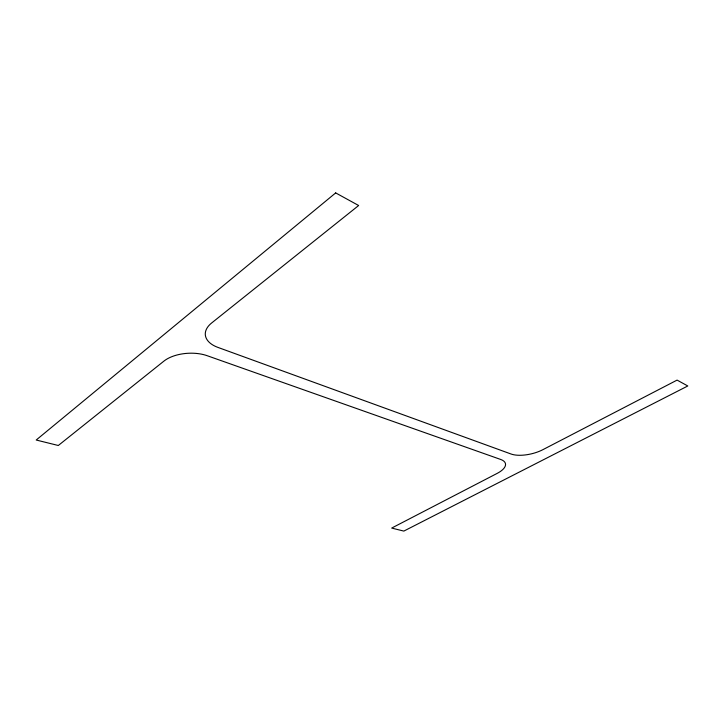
<?xml version="1.0" encoding="UTF-8"?>
<svg xmlns="http://www.w3.org/2000/svg" width="724" height="724" viewBox="0 0 724 724"><rect width="100%" height="100%" fill="white"/><g stroke="black" fill="none" stroke-linecap="round" stroke-linejoin="round"><path stroke-width="1.09" d="M335.683 192.91L36.2 440.02L58.309 445.495L163.895 361.131A30.444 15.955 -3.2 0 1 207.136 355.692L500.682 459.459A22.761 9.294 -12.2 0 1 497.18 473.378L391.675 528.077L403.838 531.09L687.8 385.973L677.085 380.1L542.955 449.64A23.675 9.892 -13.6 0 1 511.026 454.002L217.897 347.393A31.575 17.611 -4.6 0 1 211.625 322.995L358.651 205.507L335.683 192.91"/></g></svg>
